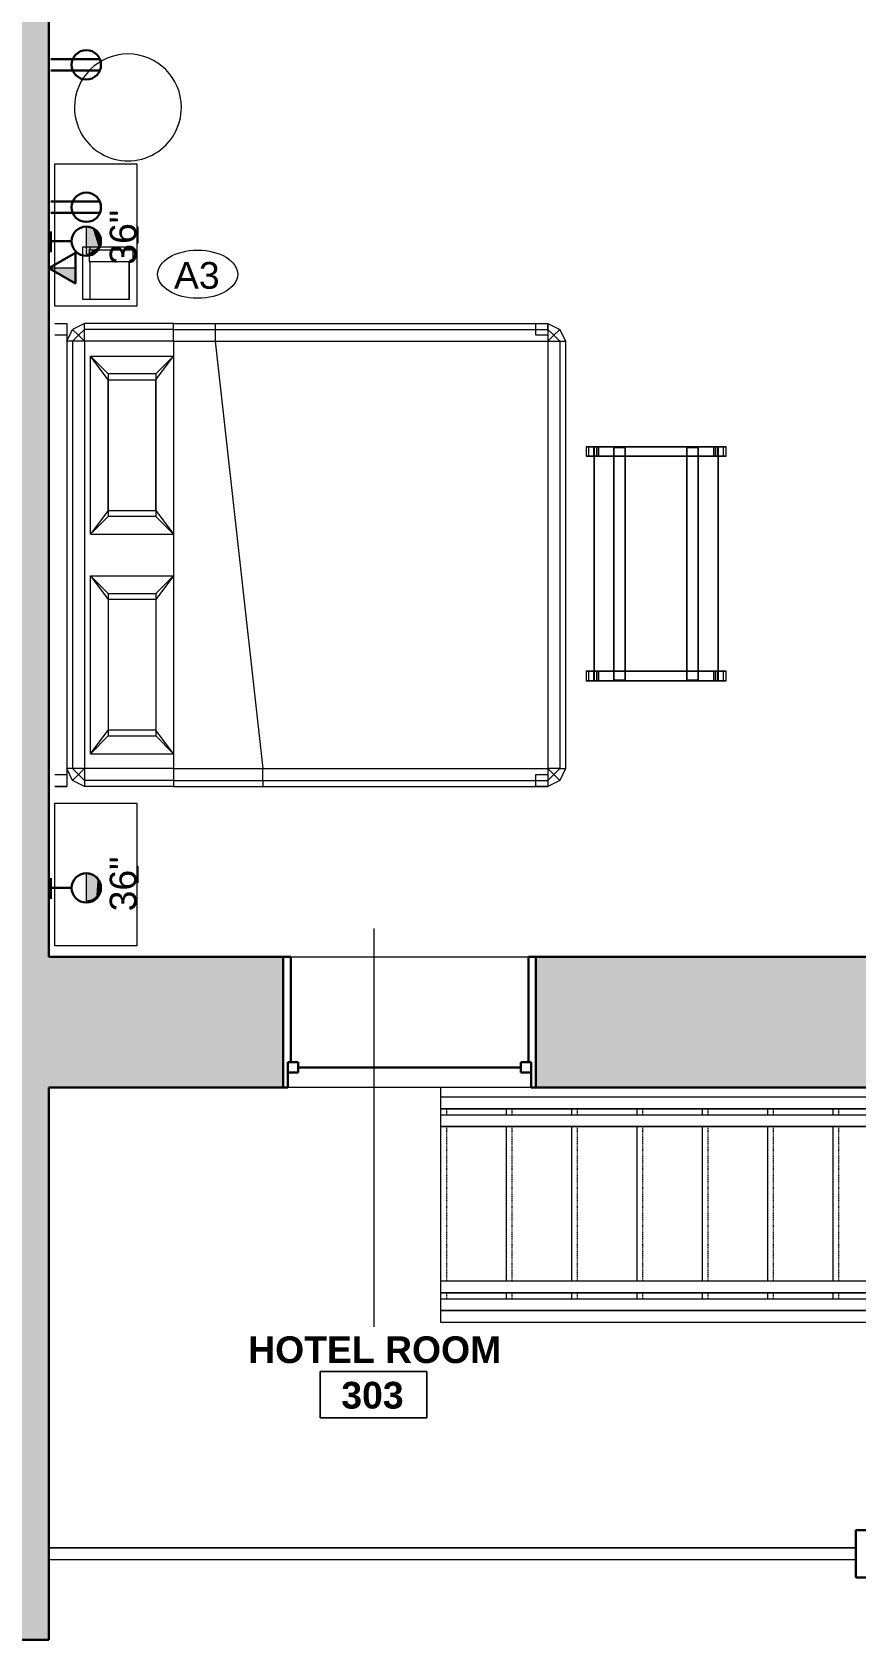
# Model space of a CAD drawing. Header units: inches. Extents: x -1176 to 1482, y -2527 to 978.
# Drawn here: x 478 to 616.6, y -1.2 to 269.7 of the extents above; entities that cross this region are included whole.
import ezdxf

# ---------------------------------------------------------------- set-up
doc = ezdxf.new("R2010")
doc.units = ezdxf.units.IN
doc.header["$MEASUREMENT"] = 0
doc.linetypes.add('Overhead 1_16_', pattern=[0.101562, 0.0625, -0.039062])
for name, color, linetype, lineweight in [('A-ANNO-NOTE', 131, 'Continuous', 40), ('A-AREA-IDEN', 2, 'Continuous', 9), ('A-COLS', 52, 'Continuous', 18), ('A-FLOR', 192, 'Continuous', 18), ('A-FLOR-HRAL', 11, 'Continuous', 18), ('A-GLAZ', 151, 'Continuous', 18), ('A-WALL', 113, 'Continuous', 18), ('A-WALL-PATT', 111, 'Continuous', 18), ('G-IMPT', 8, 'Continuous', 9), ('I-FURN', 30, 'Continuous', 9), ('Q-SPCQ', 91, 'Continuous', 9), ('Q-SPCQ-IDEN', 132, 'Continuous', 9), ('S-STRS', 31, 'Continuous', 18)]:
    doc.layers.add(name, color=color, linetype=linetype, lineweight=lineweight)
doc.styles.add('Arial', font='arial.ttf', dxfattribs={"height": 4.5})
doc.styles.add('Swis721 Lt BT', font='swissl.ttf', dxfattribs={"height": 4.5})
doc.styles.add('Swis721 Lt BT_B', font='', dxfattribs={"height": 4.5})
doc.styles.get('Swis721 Lt BT_B').set_extended_font_data('Swis721 Lt BT', bold=True)

# ---------------------------------------------------------------- blocks, each defined once
blk = doc.blocks.new('Top Rail Type - Top Rail_Internal_-5005397-3rd Floor Power _ Signal')
at = {"layer": 'A-FLOR-HRAL', "lineweight": 9}
for p, q in [((546.74, 56.3), (777.74, 56.3)), ((777.74, 54.3), (546.74, 54.3)), ((777.74, 56.3), (777.74, 54.3))]:
    blk.add_line(p, q, dxfattribs=at)
blk = doc.blocks.new('Top Rail Type - Top Rail_Internal_-V1-3rd Floor Power _ Signal')
at = {"layer": 'A-FLOR-HRAL', "lineweight": 9}
for p, q in [((546.74, 56.3), (777.74, 56.3)), ((546.74, 54.3), (777.74, 54.3)), ((777.74, 56.3), (777.74, 54.3))]:
    blk.add_line(p, q, dxfattribs=at)
blk = doc.blocks.new('Handrail Type - Handrail_Internal_-5005408-3rd Floor Power _ Signal')
at = {"layer": 'A-FLOR-HRAL', "lineweight": 9}
for p, q in [((546.74, 59.3), (777.74, 59.3)), ((777.74, 57.3), (546.74, 57.3)), ((777.74, 59.3), (777.74, 57.3))]:
    blk.add_line(p, q, dxfattribs=at)
blk = doc.blocks.new('Handrail Type - Handrail_Internal_-V2-3rd Floor Power _ Signal')
at = {"layer": 'A-FLOR-HRAL', "lineweight": 9}
for p, q in [((546.74, 59.3), (777.74, 59.3)), ((546.74, 57.3), (777.74, 57.3)), ((777.74, 59.3), (777.74, 57.3))]:
    blk.add_line(p, q, dxfattribs=at)
blk = doc.blocks.new('Top Rail Type - Top Rail_Internal_-5005419-3rd Floor Power _ Signal')
at = {"layer": 'A-FLOR-HRAL', "lineweight": 9}
for p, q in [((546.74, 90.3), (777.74, 90.3)), ((777.74, 90.3), (777.74, 88.3)), ((777.74, 88.3), (546.74, 88.3))]:
    blk.add_line(p, q, dxfattribs=at)
blk = doc.blocks.new('Top Rail Type - Top Rail_Internal_-V3-3rd Floor Power _ Signal')
at = {"layer": 'A-FLOR-HRAL', "lineweight": 9}
for p, q in [((546.74, 90.3), (777.74, 90.3)), ((777.74, 90.3), (777.74, 88.3)), ((546.74, 88.3), (777.74, 88.3))]:
    blk.add_line(p, q, dxfattribs=at)
blk = doc.blocks.new('Handrail Type - Handrail_Internal_-5005430-3rd Floor Power _ Signal')
at = {"layer": 'A-FLOR-HRAL', "lineweight": 9}
for p, q in [((546.74, 87.3), (777.74, 87.3)), ((777.74, 87.3), (777.74, 85.3)), ((777.74, 85.3), (546.74, 85.3))]:
    blk.add_line(p, q, dxfattribs=at)
blk = doc.blocks.new('Handrail Type - Handrail_Internal_-V4-3rd Floor Power _ Signal')
at = {"layer": 'A-FLOR-HRAL', "lineweight": 9}
for p, q in [((546.74, 87.3), (777.74, 87.3)), ((777.74, 87.3), (777.74, 85.3)), ((546.74, 85.3), (777.74, 85.3))]:
    blk.add_line(p, q, dxfattribs=at)
blk = doc.blocks.new('Top Rail Type - Top Rail_Internal_-6920603-3rd Floor Power _ Signal')
at = {"layer": 'A-FLOR-HRAL', "lineweight": 9}
for p, q in [((480.78, 14.32), (616.64, 14.32)), ((616.64, 12.32), (480.78, 12.32))]:
    blk.add_line(p, q, dxfattribs=at)
blk = doc.blocks.new('Top Rail Type - Top Rail_Internal_-V5-3rd Floor Power _ Signal')
at = {"layer": 'A-FLOR-HRAL', "lineweight": 9}
for p, q in [((616.64, 14.32), (480.78, 14.32)), ((616.64, 12.32), (480.78, 12.32))]:
    blk.add_line(p, q, dxfattribs=at)
blk = doc.blocks.new('Double Hung - side window 3_ 6_5_ x 5_ 6_ 2-5312470-3rd Floor Power _ Signal')
at = {"layer": 'A-GLAZ', "color": 8, "lineweight": 30}
for p, q in [((-21.25, 11), (-20.5, 11)), ((-20.5, 6.75), (-20.5, 11)), ((20.5, 6.75), (20.5, 11)), ((21.25, 11), (20.5, 11)), ((-20.5, 8.5), (-20.5, 6.75)), ((-20.5, 8.5), (-18.75, 8.5)), ((-18.75, 8.5), (-18.75, 6.75)), ((18.75, 8.5), (18.75, 6.75)), ((20.5, 8.5), (18.75, 8.5)), ((20.5, 8.5), (20.5, 6.75)), ((-20.5, 6.75), (-18.75, 6.75)), ((-20.5, 6.75), (-20, 6.75)), ((-20, -11), (-20, 6.75)), ((-18.75, 7.625), (18.75, 7.625)), ((20.5, 6.75), (18.75, 6.75)), ((20, 6.75), (20.5, 6.75)), ((20, 6.75), (20, -11)), ((-20, -11), (-21.25, -11)), ((20, -11), (21.25, -11))]:
    blk.add_line(p, q, dxfattribs=at)
blk = doc.blocks.new('Bed_761 - 12ZBED05_dwg-6542241-3rd Floor Power _ Signal')
at = {"layer": 'G-IMPT'}
for p, q in [((1, 78), (3, 78)), ((1, 78), (3, 78)), ((1, 78), (3, 78)), ((1, 78), (3, 78)), ((3, 76), (1, 76)), ((3, 76), (1, 76)), ((3, 78), (3, 0)), ((3, 78), (3, 75)), ((3, 78), (3, 76)), ((3, 78), (3, 76)), ((3, 78), (3, 0)), ((3, 75), (4, 77)), ((3, 75), (4, 77)), ((6, 78), (4, 77)), ((6, 78), (4, 77)), ((5, 76), (4, 77)), ((4, 75), (5, 76)), ((6, 77), (5, 76)), ((6, 75), (5, 76)), ((21, 78), (6, 78)), ((21, 78), (6, 78)), ((6, 77), (6, 78)), ((6, 75), (6, 77)), ((21, 77), (6, 77)), ((21, 78), (28, 78)), ((21, 78), (28, 78)), ((21, 77), (21, 78)), ((21, 75), (21, 77)), ((21, 77), (28, 77)), ((28, 78), (84, 78)), ((28, 78), (84, 78)), ((28, 78), (28, 77)), ((28, 77), (28, 75)), ((28, 77), (84, 77)), ((82, 76), (82, 78)), ((82, 76), (82, 78)), ((82, 78), (84, 78)), ((82, 78), (84, 78)), ((84, 76), (82, 76)), ((84, 76), (82, 76)), ((84, 78), (86, 77)), ((84, 78), (86, 77)), ((84, 77), (84, 78)), ((84, 78), (84, 76)), ((84, 78), (84, 76)), ((84, 77), (84, 75)), ((84, 77), (85, 76)), ((84, 75), (85, 76)), ((85, 76), (86, 77)), ((85, 76), (86, 75)), ((86, 77), (87, 75)), ((86, 77), (87, 75)), ((3, 75), (3, 3)), ((3, 75), (3, 3)), ((4, 75), (3, 75)), ((3, 75), (3, 3)), ((6, 75), (4, 75)), ((4, 75), (4, 3)), ((21, 75), (6, 75)), ((6, 75), (6, 3)), ((21, 75), (21, 72.5)), ((21, 75), (28, 75)), ((28, 75), (36, 3)), ((28, 75), (84, 75)), ((84, 75), (86, 75)), ((84, 75), (84, 3)), ((86, 75), (87, 75)), ((86, 75), (86, 3)), ((87, 75), (87, 3)), ((87, 75), (87, 3)), ((7, 42.5), (7, 72.5)), ((7, 72.5), (21, 72.5)), ((7, 72.5), (10, 69.5)), ((10, 68.5), (7, 72.5)), ((21, 72.5), (18, 69.5)), ((18, 68.5), (21, 72.5)), ((21, 72.5), (21, 42.5)), ((21, 72.5), (21, 42.5)), ((10, 69.5), (10, 68.5)), ((18, 69.5), (10, 69.5)), ((10, 68.5), (10, 46.5)), ((10, 46.5), (10, 68.5)), ((10, 68.5), (18, 68.5)), ((18, 69.5), (18, 68.5)), ((18, 68.5), (18, 46.5)), ((18, 46.5), (18, 68.5)), ((10, 46.5), (7, 42.5)), ((10, 46.5), (10, 45.5)), ((10, 46.5), (18, 46.5)), ((18, 46.5), (18, 45.5)), ((18, 46.5), (21, 42.5)), ((7, 42.5), (10, 45.5)), ((18, 45.5), (10, 45.5)), ((21, 42.5), (18, 45.5)), ((7, 42.5), (21, 42.5)), ((21, 42.5), (21, 35.5)), ((7, 5.5), (7, 35.5)), ((7, 35.5), (21, 35.5)), ((10, 32.5), (7, 35.5)), ((7, 35.5), (10, 31.5)), ((18, 32.5), (21, 35.5)), ((21, 35.5), (18, 31.5)), ((21, 35.5), (21, 5.5)), ((21, 35.5), (21, 5.5)), ((10, 32.5), (18, 32.5)), ((10, 32.5), (10, 31.5)), ((18, 32.5), (18, 31.5)), ((10, 31.5), (10, 9.5)), ((18, 31.5), (10, 31.5)), ((10, 31.5), (10, 9.5)), ((18, 31.5), (18, 9.5)), ((18, 31.5), (18, 9.5)), ((7, 5.5), (10, 9.5)), ((10, 8.5), (7, 5.5)), ((10, 9.5), (10, 8.5)), ((18, 9.5), (10, 9.5)), ((10, 8.5), (18, 8.5)), ((18, 9.5), (18, 8.5)), ((21, 5.5), (18, 9.5)), ((21, 5.5), (18, 8.5)), ((7, 5.5), (21, 5.5)), ((21, 5.5), (21, 3)), ((4, 1), (3, 3)), ((4, 1), (3, 3)), ((4, 3), (3, 3)), ((3, 3), (3, 0)), ((6, 3), (4, 3)), ((5, 2), (4, 3)), ((6, 3), (5, 2)), ((21, 3), (6, 3)), ((6, 3), (6, 1)), ((21, 3), (21, 1)), ((21, 3), (36, 3)), ((36, 1), (36, 3)), ((36, 3), (84, 3)), ((86, 3), (84, 3)), ((84, 3), (85, 2)), ((84, 3), (84, 1)), ((86, 3), (85, 2)), ((87, 3), (86, 1)), ((87, 3), (86, 1)), ((86, 3), (87, 3)), ((1, 2), (3, 2)), ((1, 2), (3, 2)), ((3, 0), (1, 0)), ((3, 2), (3, 0)), ((3, 2), (3, 0)), ((5, 2), (4, 1)), ((6, 0), (4, 1)), ((6, 0), (4, 1)), ((6, 1), (5, 2)), ((21, 1), (6, 1)), ((6, 1), (6, 0)), ((21, 0), (6, 0)), ((21, 1), (21, 0)), ((21, 1), (36, 1)), ((21, 0), (36, 0)), ((36, 1), (36, 0)), ((36, 1), (84, 1)), ((36, 0), (84, 0)), ((82, 0), (82, 2)), ((82, 0), (82, 2)), ((82, 2), (84, 2)), ((82, 2), (84, 2)), ((85, 2), (84, 1)), ((84, 2), (84, 0)), ((84, 2), (84, 0)), ((86, 1), (84, 0)), ((86, 1), (84, 0)), ((84, 1), (84, 0)), ((85, 2), (86, 1)), ((1, 0), (3, 0)), ((3, 0), (1, 0)), ((3, 0), (1, 0)), ((21, 0), (6, 0)), ((21, 0), (36, 0)), ((36, 0), (84, 0)), ((84, 0), (82, 0)), ((84, 0), (82, 0))]:
    blk.add_line(p, q, dxfattribs=at)
blk = doc.blocks.new('Bed_761 - Bed_761-6542247-3rd Floor Power _ Signal')
blk.add_blockref('Bed_761 - 12ZBED05_dwg-6542241-3rd Floor Power _ Signal', (0, 0))
blk = doc.blocks.new('Bed_Side_Table_5122 - T-4-6544723-3rd Floor Power _ Signal')
at = {"layer": 'I-FURN'}
for p, q in [((-12, 9.79), (-1.38, 9.79)), ((-12, -3.99), (-12, 9.79)), ((-1.38, 10), (1.38, 10)), ((-1.38, 9.79), (-1.38, 10)), ((-1.38, 9.79), (1.38, 9.79)), ((1.38, 10), (1.38, 9.79)), ((1.38, 9.79), (12, 9.79)), ((12, 9.79), (12, -3.99)), ((12, -3.99), (-12, -3.99))]:
    blk.add_line(p, q, dxfattribs=at)
blk = doc.blocks.new('iou_bench_straight - Default-V23-3rd Floor Power _ Signal')
at = {"layer": 'I-FURN'}
for p, q in [((-16.73, 15.3), (-16.73, 16.64)), ((-16.73, 16.64), (-16.73, 16.17)), ((-15.16, 16.64), (-16.73, 16.64)), ((-15.16, 16.17), (-15.16, 16.64)), ((-15.16, 16.64), (-15.16, 15.3)), ((21.06, 15.3), (21.06, 16.64)), ((21.06, 16.64), (21.06, 16.17)), ((22.64, 16.64), (21.06, 16.64)), ((22.64, 16.17), (22.64, 16.64)), ((22.64, 16.64), (22.64, 15.3)), ((-16.73, 16.17), (-16.73, 15.34)), ((-16.73, 15.3), (-16.73, 16.17)), ((-16.73, 16.17), (-16.73, 15.3)), ((-16.73, 16.17), (-15.16, 16.17)), ((-16.73, 15.34), (-16.73, 15.3)), ((-16.73, 15.34), (-15.16, 15.34)), ((22.64, 15.3), (-16.73, 15.3)), ((-16.73, 15.3), (22.64, 15.3)), ((-16.73, 15.3), (-16.73, -5.57)), ((-16.73, -5.57), (-16.73, 15.3)), ((-16.73, 14.89), (-16.73, 15.28)), ((-16.73, 15.28), (-16.73, -5.56)), ((-16.73, 14.6), (-16.73, 15.28)), ((-16.73, 15.28), (-16.73, 14.9)), ((-15.16, 15.28), (-16.73, 15.28)), ((-15.16, 14.9), (-16.73, 14.9)), ((-16.73, -5.16), (-16.73, 14.89)), ((-16.73, 14.89), (-16.73, 14.51)), ((-15.16, 14.89), (-16.73, 14.89)), ((-16.73, -4.87), (-16.73, 14.6)), ((-15.16, 14.6), (-16.73, 14.6)), ((-16.73, 14.51), (-16.73, -4.78)), ((-16.73, 14.51), (-15.16, 14.51)), ((-15.16, 15.34), (-15.16, 16.17)), ((-15.16, 15.3), (-15.16, 16.17)), ((-15.16, 16.17), (-15.16, 15.3)), ((-15.16, 15.3), (-15.16, 15.34)), ((-15.16, 11.95), (-15.16, 15.28)), ((-15.16, 15.28), (-15.16, 14.89)), ((-15.16, 14.9), (-15.16, 15.28)), ((-15.16, 15.28), (-15.16, 14.6)), ((-15.16, 14.89), (-15.16, -5.16)), ((-15.16, 14.51), (-15.16, 14.89)), ((-15.16, 14.6), (-15.16, 11.95)), ((-15.16, 11.95), (-15.16, 14.51)), ((21.06, 16.17), (21.06, 15.34)), ((21.06, 15.3), (21.06, 16.17)), ((21.06, 16.17), (21.06, 15.3)), ((21.06, 16.17), (22.64, 16.17)), ((21.06, 15.34), (21.06, 15.3)), ((21.06, 15.34), (22.64, 15.34)), ((21.06, 14.89), (21.06, 15.28)), ((21.06, 15.28), (21.06, 11.95)), ((21.06, 14.6), (21.06, 15.28)), ((21.06, 15.28), (21.06, 14.9)), ((22.64, 15.28), (21.06, 15.28)), ((22.64, 14.9), (21.06, 14.9)), ((21.06, -5.16), (21.06, 14.89)), ((21.06, 14.89), (21.06, 14.51)), ((22.64, 14.89), (21.06, 14.89)), ((21.06, 11.95), (21.06, 14.6)), ((22.64, 14.6), (21.06, 14.6)), ((21.06, 14.51), (21.06, 11.95)), ((21.06, 14.51), (22.64, 14.51)), ((22.64, 15.34), (22.64, 16.17)), ((22.64, 15.3), (22.64, 16.17)), ((22.64, 16.17), (22.64, 15.3)), ((22.64, 15.3), (22.64, 15.34)), ((22.64, -5.57), (22.64, 15.3)), ((22.64, 15.3), (22.64, -5.57)), ((22.64, -5.56), (22.64, 15.28)), ((22.64, 15.28), (22.64, 14.89)), ((22.64, 14.9), (22.64, 15.28)), ((22.64, 15.28), (22.64, 14.6)), ((22.64, 14.89), (22.64, -5.16)), ((22.64, 14.51), (22.64, 14.89)), ((22.64, 14.6), (22.64, -4.87)), ((22.64, -4.78), (22.64, 14.51)), ((-15.16, 11.95), (-16.65, 11.95)), ((-16.65, 11.95), (22.56, 11.95)), ((-16.65, 11.95), (-16.65, 10.06)), ((-16.65, 10.06), (-16.65, 11.95)), ((21.06, 11.95), (-15.16, 11.95)), ((-15.16, 10.06), (-15.16, 11.95)), ((-15.16, 10.06), (-15.16, 11.95)), ((-15.16, 11.95), (-15.16, 10.06)), ((22.56, 11.95), (21.06, 11.95)), ((21.06, 11.95), (21.06, 10.06)), ((21.06, 10.06), (21.06, 11.95)), ((21.06, 11.95), (21.06, 10.06)), ((22.56, 10.06), (22.56, 11.95)), ((22.56, 11.95), (22.56, 10.06)), ((-16.65, 10.06), (-15.16, 10.06)), ((22.56, 10.06), (-16.65, 10.06)), ((-15.16, 10.06), (21.06, 10.06)), ((-15.16, -0.33), (-15.16, 10.06)), ((-15.16, -0.33), (-15.16, 10.06)), ((-15.16, 10.06), (-15.16, -0.33)), ((21.06, 10.06), (22.56, 10.06)), ((21.06, 10.06), (21.06, -0.33)), ((21.06, -0.33), (21.06, 10.06)), ((21.06, 10.06), (21.06, -0.33)), ((-15.16, -0.33), (-16.65, -0.33)), ((-16.65, -0.33), (22.56, -0.33)), ((-16.65, -0.33), (-16.65, -2.22)), ((-16.65, -2.22), (-16.65, -0.33)), ((-16.65, -2.22), (-15.16, -2.22)), ((22.56, -2.22), (-16.65, -2.22)), ((21.06, -0.33), (-15.16, -0.33)), ((-15.16, -2.22), (-15.16, -0.33)), ((-15.16, -2.22), (-15.16, -0.33)), ((-15.16, -0.33), (-15.16, -2.22)), ((-15.16, -2.22), (21.06, -2.22)), ((-15.16, -5.56), (-15.16, -2.22)), ((-15.16, -4.78), (-15.16, -2.22)), ((-15.16, -2.22), (-15.16, -4.87)), ((22.56, -0.33), (21.06, -0.33)), ((21.06, -0.33), (21.06, -2.22)), ((21.06, -2.22), (21.06, -0.33)), ((21.06, -0.33), (21.06, -2.22)), ((21.06, -2.22), (22.56, -2.22)), ((21.06, -2.22), (21.06, -5.56)), ((21.06, -4.87), (21.06, -2.22)), ((21.06, -2.22), (21.06, -4.78)), ((22.56, -2.22), (22.56, -0.33)), ((22.56, -0.33), (22.56, -2.22)), ((-16.73, -4.78), (-16.73, -5.16)), ((-15.16, -4.78), (-16.73, -4.78)), ((-16.73, -5.56), (-16.73, -4.87)), ((-16.73, -4.87), (-15.16, -4.87)), ((-16.73, -5.56), (-16.73, -5.16)), ((-16.73, -5.16), (-15.16, -5.16)), ((-16.73, -5.17), (-16.73, -5.56)), ((-16.73, -5.17), (-15.16, -5.17)), ((-15.16, -5.16), (-15.16, -4.78)), ((-15.16, -4.87), (-15.16, -5.56)), ((-15.16, -5.16), (-15.16, -5.56)), ((-15.16, -5.56), (-15.16, -5.17)), ((21.06, -4.78), (21.06, -5.16)), ((22.64, -4.78), (21.06, -4.78)), ((21.06, -5.56), (21.06, -4.87)), ((21.06, -4.87), (22.64, -4.87)), ((21.06, -5.56), (21.06, -5.16)), ((21.06, -5.16), (22.64, -5.16)), ((21.06, -5.17), (21.06, -5.56)), ((21.06, -5.17), (22.64, -5.17)), ((22.64, -5.16), (22.64, -4.78)), ((22.64, -4.87), (22.64, -5.56)), ((22.64, -5.16), (22.64, -5.56)), ((22.64, -5.56), (22.64, -5.17)), ((-16.73, -5.56), (-15.16, -5.56)), ((-16.73, -5.57), (22.64, -5.57)), ((22.64, -5.57), (-16.73, -5.57)), ((-16.73, -6.91), (-16.73, -5.57)), ((-16.73, -5.57), (-16.73, -5.61)), ((-16.73, -6.44), (-16.73, -5.57)), ((-16.73, -5.57), (-16.73, -6.44)), ((-16.73, -5.61), (-16.73, -6.44)), ((-15.16, -5.61), (-16.73, -5.61)), ((-16.73, -6.44), (-16.73, -6.91)), ((-15.16, -6.44), (-16.73, -6.44)), ((-16.73, -6.91), (-15.16, -6.91)), ((-15.16, -5.61), (-15.16, -5.57)), ((-15.16, -5.57), (-15.16, -6.91)), ((-15.16, -6.44), (-15.16, -5.57)), ((-15.16, -5.57), (-15.16, -6.44)), ((-15.16, -6.44), (-15.16, -5.61)), ((-15.16, -6.91), (-15.16, -6.44)), ((21.06, -5.56), (22.64, -5.56)), ((21.06, -6.91), (21.06, -5.57)), ((21.06, -5.57), (21.06, -5.61)), ((21.06, -6.44), (21.06, -5.57)), ((21.06, -5.57), (21.06, -6.44)), ((21.06, -5.61), (21.06, -6.44)), ((22.64, -5.61), (21.06, -5.61)), ((21.06, -6.44), (21.06, -6.91)), ((22.64, -6.44), (21.06, -6.44)), ((21.06, -6.91), (22.64, -6.91)), ((22.64, -5.61), (22.64, -5.57)), ((22.64, -5.57), (22.64, -6.91)), ((22.64, -6.44), (22.64, -5.57)), ((22.64, -5.57), (22.64, -6.44)), ((22.64, -6.44), (22.64, -5.61)), ((22.64, -6.91), (22.64, -6.44))]:
    blk.add_line(p, q, dxfattribs=at)
blk = doc.blocks.new('Table-Dining Round - 18_ Diameter - 18_ H-6411050-3rd Floor Power _ Signal')
at = {"layer": 'I-FURN'}
for start, end in [(90, 270), (270, 90)]:
    blk.add_arc((4.08, -7.28), 9, start, end, dxfattribs=at)
blk = doc.blocks.new('Speaker_Phone_6931 - Phone-7340356-3rd Floor Power _ Signal')
at = {"layer": 'Q-SPCQ'}
for p, q in [((-14.18, -4.45), (-5.3, -4.45)), ((-14.18, -12.24), (-14.18, -4.45)), ((-14.18, -4.45), (-5.3, -4.45)), ((-14.18, -12.24), (-14.18, -4.45)), ((-5.3, -4.45), (-5.3, -12.24)), ((-5.3, -4.45), (-5.3, -12.24)), ((-14.18, -5.69), (-7.79, -5.69)), ((-7.79, -6.51), (-7.79, -5.51)), ((-5.79, -5.51), (-7.79, -5.51)), ((-7.79, -12.85), (-7.79, -5.69)), ((-5.79, -5.51), (-5.79, -6.51)), ((-5.79, -5.69), (-5.3, -5.69)), ((-5.77, -5.69), (-5.77, -12.85)), ((-7.79, -12.24), (-14.18, -12.24)), ((-14.18, -12.24), (-7.79, -12.24)), ((-7.79, -12.85), (-7.79, -12.24)), ((-5.77, -12.85), (-7.79, -12.85)), ((-5.77, -12.85), (-7.79, -12.85)), ((-5.79, -12.24), (-5.3, -12.24)), ((-5.77, -12.24), (-5.77, -12.85)), ((-5.3, -12.24), (-5.77, -12.24))]:
    blk.add_line(p, q, dxfattribs=at)
blk = doc.blocks.new('Appliance_Specialty Equipment Tag - Standard-3515593-3rd Floor Power _ Signal')
at = {"layer": 'Q-SPCQ-IDEN'}
blk.add_ellipse((-0.0499, 0.0037), major_axis=(-0.1406, 0), ratio=0.600473, dxfattribs=at)
blk = doc.blocks.new('Room Tag - Room Name and Number-3379422-3rd Floor Power _ Signal')
at = {"layer": 'A-AREA-IDEN'}
for p, q in [((-0.1881, -0.1636), (-0.1881, -0.0018)), ((-0.1881, -0.0018), (0.1869, -0.0018)), ((0.1869, -0.0018), (-0.1881, -0.0018)), ((-0.1881, -0.0018), (-0.1881, -0.1636)), ((0.1869, -0.0018), (0.1869, -0.1636)), ((0.1869, -0.1636), (0.1869, -0.0018)), ((0.1869, -0.1636), (-0.1881, -0.1636)), ((-0.1881, -0.1636), (0.1869, -0.1636))]:
    blk.add_line(p, q, dxfattribs=at)

msp = doc.modelspace()

# ---------------------------------------------------------------- hatches: boundary and pattern name
at = {"layer": 'A-ANNO-NOTE', "lineweight": 9}
for points in [[(487.08, 232.29), (487.24, 236.79), (487.08, 236.79)], [(487.24, 232.29), (487.24, 236.79), (487.08, 232.29)], [(487.24, 232.29), (487.56, 236.76), (487.24, 236.79)], [(487.24, 232.29), (488.17, 236.56), (487.56, 236.76)], [(487.24, 232.29), (489.14, 233.44), (488.17, 236.56)], [(488.17, 236.56), (487.72, 236.73), (487.56, 236.76)], [(489.14, 233.44), (489.43, 234.58), (488.17, 236.56)], [(488.57, 236.31), (488.44, 236.4), (488.17, 236.56)], [(488.81, 236.09), (488.57, 236.31), (488.17, 236.56)], [(488.96, 235.91), (488.86, 236.04), (488.17, 236.56)], [(488.86, 236.04), (488.81, 236.09), (488.17, 236.56)], [(489.43, 234.58), (488.96, 235.91), (488.17, 236.56)], [(489.43, 234.58), (489.17, 235.58), (488.96, 235.91)], [(487.24, 232.29), (488.31, 232.59), (489.14, 233.44)], [(488.31, 232.59), (488.63, 232.82), (489.14, 233.44)], [(488.63, 232.82), (488.86, 233.05), (489.14, 233.44)], [(488.86, 233.05), (488.96, 233.17), (489.14, 233.44)], [(489.14, 233.44), (489.21, 233.58), (489.43, 234.5)], [(489.43, 234.58), (489.27, 235.36), (489.17, 235.58)], [(489.21, 233.58), (489.4, 234.18), (489.43, 234.5)], [(489.21, 233.58), (489.37, 234.03), (489.4, 234.18)], [(489.21, 233.58), (489.27, 233.72), (489.37, 234.03)], [(489.38, 234.98), (489.37, 235.05), (489.27, 235.36)], [(489.43, 234.58), (489.38, 234.98), (489.27, 235.36)], [(487.24, 232.29), (487.32, 232.3), (488.31, 232.59)], [(487.32, 232.3), (487.87, 232.4), (488.31, 232.59)], [(487.32, 232.3), (487.48, 232.31), (487.87, 232.4)], [(487.87, 232.4), (487.95, 232.43), (488.31, 232.59)], [(487.95, 232.43), (488.02, 232.45), (488.31, 232.59)], [(485.24, 227.34), (485.24, 229.92), (480.78, 229.92)], [(487.16, 123.35), (487.16, 127.85), (487.08, 127.85), (487.11, 126.58)], [(487.16, 123.35), (487.08, 127.85), (487.08, 123.35)], [(488.31, 123.65), (487.48, 127.83), (487.16, 127.85), (487.51, 126.58)], [(487.79, 123.44), (488.31, 123.65), (487.16, 127.85), (487.35, 126.58)], [(487.16, 123.35), (487.79, 123.44), (487.16, 127.85), (487.16, 126.58)], [(488.75, 123.99), (488.17, 127.62), (487.48, 127.83), (487.89, 126.58)], [(488.31, 123.65), (488.75, 123.99), (487.48, 127.83), (487.73, 126.58)], [(488.17, 127.62), (487.87, 127.74), (487.56, 127.82)], [(488.75, 123.99), (488.96, 126.97), (488.17, 127.62), (488.33, 126.58)], [(488.57, 127.37), (488.44, 127.46), (488.17, 127.62)], [(488.81, 127.15), (488.57, 127.37), (488.17, 127.62)], [(488.96, 126.97), (488.86, 127.1), (488.17, 127.62)], [(488.86, 127.1), (488.81, 127.15), (488.17, 127.62)], [(488.75, 123.99), (489.21, 124.64), (488.96, 126.97), (488.93, 126.58)], [(488.75, 123.99), (489.14, 124.5), (489.21, 124.64)], [(489.43, 125.64), (489.17, 126.64), (488.96, 126.97), (489.1, 126.58)], [(489.21, 124.64), (489.43, 125.64), (488.96, 126.97), (489, 126.58)], [(489.4, 125.96), (489.2, 126.58), (489.19, 126.58)], [(489.43, 125.64), (489.4, 125.96), (489.19, 126.58)], [(489.21, 124.64), (489.4, 125.24), (489.43, 125.56)], [(489.21, 124.64), (489.27, 124.78), (489.38, 125.17)], [(489.38, 126.04), (489.37, 126.11), (489.27, 126.42)], [(489.4, 125.96), (489.38, 126.04), (489.27, 126.42)], [(487.16, 123.35), (487.4, 123.36), (487.79, 123.44)], [(487.4, 123.36), (487.48, 123.37), (487.79, 123.44)], [(488.75, 123.99), (488.91, 124.17), (489.14, 124.5)], [(488.91, 124.17), (488.96, 124.23), (489.14, 124.5)]]:
    msp.add_hatch(color=256, dxfattribs=at).paths.add_polyline_path(points, flags=0)
at = {"layer": 'A-WALL-PATT', "lineweight": 9}
h = msp.add_hatch(color=7, dxfattribs=at)
h.paths.add_polyline_path([(480.78, -1.17), (480.78, 814.52), (464.28, 814.52), (464.28, -1.17)], flags=0)
h.paths.add_polyline_path([(476.63, 312.8), (475.53, 312.8), (475.53, 337.3), (477.53, 337.3), (477.53, 312.8), (476.64, 312.8)], flags=0)
h.paths.add_polyline_path([(477.53, 342.8), (475.53, 342.8), (475.53, 367.3), (477.53, 367.3)], flags=0)
h = msp.add_hatch(color=7, dxfattribs=at)
h.paths.add_polyline_path([(1329.15, 91.89), (1329.15, 113.89), (1290.24, 113.89), (1290.24, 91.89)], flags=0)
h.paths.add_polyline_path([(1248.63, 91.89), (1263.74, 91.89), (1263.74, 113.89), (1161.83, 113.89), (1161.83, 91.89)], flags=0)
h.paths.add_polyline_path([(1120.9, 91.89), (1120.9, 113.89), (1049.4, 113.89), (1049.4, 91.89), (1065.35, 91.89)], flags=0)
h.paths.add_polyline_path([(966.34, 91.89), (1006.9, 91.89), (1006.9, 113.89), (966.34, 113.89)], flags=0)
h.paths.add_polyline_path([(923.84, 91.89), (923.84, 113.89), (890.51, 113.89), (890.51, 91.89)], flags=0)
h.paths.add_polyline_path([(848.01, 91.89), (848.01, 113.89), (799.34, 113.89), (799.34, 91.89), (836.25, 91.89)], flags=0)
h.paths.add_polyline_path([(756.84, 91.89), (756.84, 113.89), (677.93, 113.89), (677.93, 91.89), (744.61, 91.89)], flags=0)
h.paths.add_polyline_path([(635.43, 91.89), (635.43, 113.89), (562.75, 113.89), (562.75, 91.89), (607.14, 91.89)], flags=0)
h.paths.add_polyline_path([(520.25, 91.89), (520.25, 113.89), (480.78, 113.89), (480.78, 91.89), (515.5, 91.89)], flags=0)

# ---------------------------------------------------------------- linework, layer by layer
at = {"layer": 'A-ANNO-NOTE', "lineweight": 30}
for p, q in [((481.1, 265.12), (489.37, 265.12)), ((481.1, 263.2), (489.37, 263.2)), ((481.1, 241.12), (489.37, 241.12)), ((481.1, 239.2), (489.37, 239.2)), ((481.1, 236.09), (481.1, 232.59)), ((481.1, 234.46), (484.61, 234.46)), ((480.78, 229.92), (485.24, 232.49)), ((485.24, 232.49), (485.24, 227.34)), ((480.78, 229.92), (485.24, 227.34)), ((481.1, 127.15), (481.1, 123.65)), ((481.1, 125.52), (484.61, 125.52))]:
    msp.add_line(p, q, dxfattribs=at)
at = {"layer": 'A-ANNO-NOTE', "lineweight": 9}
for p, q in [((487.08, 236.79), (487.08, 232.29)), ((480.78, 229.92), (485.24, 227.34)), ((485.24, 229.92), (480.78, 229.92)), ((485.24, 227.34), (485.24, 229.92)), ((487.08, 127.85), (487.08, 123.35))]:
    msp.add_line(p, q, dxfattribs=at)
at = {"layer": 'A-ANNO-NOTE', "lineweight": 30}
for centre in [(487.08, 264.16), (487.08, 240.16), (487.08, 234.45), (487.08, 125.51)]:
    msp.add_circle(centre, 2.47, dxfattribs=at)
at = {"layer": 'A-ANNO-NOTE', "lineweight": 9}
for centre in [(487.18, 234.54), (487.18, 125.6)]:
    msp.add_arc(centre, 2.25, 267.6427, 92.3573, dxfattribs=at)
at = {"layer": 'A-AREA-IDEN'}
msp.add_line((535.46, 118.66), (535.46, 51.58), dxfattribs=at)
at = {"layer": 'A-COLS', "color": 8, "lineweight": 30}
for p, q in [((624.64, 17.32), (616.64, 17.32)), ((616.64, 17.32), (616.64, 9.32)), ((616.64, 9.32), (624.64, 9.32))]:
    msp.add_line(p, q, dxfattribs=at)
at = {"layer": 'A-FLOR'}
for p, q in [((546.74, 52.3), (546.74, 91.89)), ((773.81, 52.3), (546.74, 52.3))]:
    msp.add_line(p, q, dxfattribs=at)
at = {"layer": 'A-WALL', "color": 8, "lineweight": 30}
for p, q in [((480.78, 113.89), (480.78, 405.05)), ((520.25, 113.89), (480.78, 113.89)), ((520.25, 91.89), (520.25, 113.89)), ((635.43, 113.89), (562.75, 113.89)), ((562.75, 113.89), (562.75, 91.89)), ((480.78, 91.89), (520.25, 91.89)), ((480.78, -1.17), (480.78, 91.89)), ((562.75, 91.89), (635.43, 91.89)), ((1.72, -1.17), (480.78, -1.17))]:
    msp.add_line(p, q, dxfattribs=at)
at = {"layer": 'A-WALL', "lineweight": 9}
for p, q in [((520.25, 113.89), (562.75, 113.89)), ((562.75, 91.89), (520.25, 91.89))]:
    msp.add_line(p, q, dxfattribs=at)
at = {"layer": 'S-STRS', "linetype": 'Overhead 1_16_', "lineweight": 9}
for p, q in [((547.74, 88.3), (547.74, 87.3)), ((558.74, 88.3), (558.74, 87.3)), ((569.74, 88.3), (569.74, 87.3)), ((580.74, 88.3), (580.74, 87.3)), ((591.74, 88.3), (591.74, 87.3)), ((602.74, 88.3), (602.74, 87.3)), ((613.74, 88.3), (613.74, 87.3)), ((547.74, 85.3), (547.74, 59.3)), ((558.74, 85.3), (558.74, 59.3)), ((569.74, 85.3), (569.74, 59.3)), ((580.74, 85.3), (580.74, 59.3)), ((591.74, 85.3), (591.74, 59.3)), ((602.74, 85.3), (602.74, 59.3)), ((613.74, 85.3), (613.74, 59.3)), ((547.74, 57.3), (547.74, 56.3)), ((558.74, 57.3), (558.74, 56.3)), ((569.74, 57.3), (569.74, 56.3)), ((580.74, 57.3), (580.74, 56.3)), ((591.74, 57.3), (591.74, 56.3)), ((602.74, 57.3), (602.74, 56.3)), ((613.74, 57.3), (613.74, 56.3))]:
    msp.add_line(p, q, dxfattribs=at)
at = {"layer": 'S-STRS', "lineweight": 9}
for p, q in [((557.74, 88.3), (557.74, 87.3)), ((568.74, 88.3), (568.74, 87.3)), ((579.74, 88.3), (579.74, 87.3)), ((590.74, 88.3), (590.74, 87.3)), ((601.74, 88.3), (601.74, 87.3)), ((612.74, 88.3), (612.74, 87.3)), ((557.74, 85.3), (557.74, 59.3)), ((568.74, 85.3), (568.74, 59.3)), ((579.74, 85.3), (579.74, 59.3)), ((590.74, 85.3), (590.74, 59.3)), ((601.74, 85.3), (601.74, 59.3)), ((612.74, 85.3), (612.74, 59.3)), ((557.74, 57.3), (557.74, 56.3)), ((568.74, 57.3), (568.74, 56.3)), ((579.74, 57.3), (579.74, 56.3)), ((590.74, 57.3), (590.74, 56.3)), ((601.74, 57.3), (601.74, 56.3)), ((612.74, 57.3), (612.74, 56.3))]:
    msp.add_line(p, q, dxfattribs=at)

# ---------------------------------------------------------------- block references
at = {"layer": 'A-AREA-IDEN', "xscale": 47.99999999999997, "yscale": 47.99999999999997, "zscale": 47.99999999999997}
msp.add_blockref('Room Tag - Room Name and Number-3379422-3rd Floor Power _ Signal', (535.46, 44.1), dxfattribs=at)
at = {"layer": 'A-FLOR-HRAL', "lineweight": 9}
for name in ['Top Rail Type - Top Rail_Internal_-6920603-3rd Floor Power _ Signal', 'Top Rail Type - Top Rail_Internal_-V5-3rd Floor Power _ Signal', 'Top Rail Type - Top Rail_Internal_-5005419-3rd Floor Power _ Signal', 'Top Rail Type - Top Rail_Internal_-V3-3rd Floor Power _ Signal', 'Handrail Type - Handrail_Internal_-5005430-3rd Floor Power _ Signal', 'Handrail Type - Handrail_Internal_-V4-3rd Floor Power _ Signal', 'Handrail Type - Handrail_Internal_-5005408-3rd Floor Power _ Signal', 'Handrail Type - Handrail_Internal_-V2-3rd Floor Power _ Signal', 'Top Rail Type - Top Rail_Internal_-5005397-3rd Floor Power _ Signal', 'Top Rail Type - Top Rail_Internal_-V1-3rd Floor Power _ Signal']:
    msp.add_blockref(name, (0, 0), dxfattribs=at)
at = {"layer": 'A-GLAZ', "rotation": 180}
msp.add_blockref('Double Hung - side window 3_ 6_5_ x 5_ 6_ 2-5312470-3rd Floor Power _ Signal', (541.5, 102.89), dxfattribs=at)
at = {"layer": 'I-FURN'}
for name, p, rotation in [('Table-Dining Round - 18_ Diameter - 18_ H-6411050-3rd Floor Power _ Signal', (501.37, 261.07), 269.9999999999995), ('Bed_Side_Table_5122 - T-4-6544723-3rd Floor Power _ Signal', (485.78, 235.49), 269.9999999999995), ('iou_bench_straight - Default-V23-3rd Floor Power _ Signal', (578.14, 183.05), 270.0000000000002), ('Bed_Side_Table_5122 - T-4-6544723-3rd Floor Power _ Signal', (485.78, 127.76), 269.9999999999995)]:
    msp.add_blockref(name, p, dxfattribs=dict(at, rotation=rotation))
msp.add_blockref('Bed_761 - Bed_761-6542247-3rd Floor Power _ Signal', (480.78, 142.6), dxfattribs=at)
at = {"layer": 'Q-SPCQ', "rotation": 89.99999999999984}
msp.add_blockref('Speaker_Phone_6931 - Phone-7340356-3rd Floor Power _ Signal', (482.04, 238.78), dxfattribs=at)
at = {"layer": 'Q-SPCQ-IDEN', "xscale": 47.99999999999997, "yscale": 47.99999999999997, "zscale": 47.99999999999997}
msp.add_blockref('Appliance_Specialty Equipment Tag - Standard-3515593-3rd Floor Power _ Signal', (508.23, 228.71), dxfattribs=at)

# ---------------------------------------------------------------- texts
at = {"layer": 'A-ANNO-NOTE', "lineweight": 9, "char_height": 4.5, "width": 10.302, "attachment_point": 1, "rotation": 90, "style": 'Swis721 Lt BT'}
for insert in [(491.02, 230.5), (491.02, 121.56)]:
    msp.add_mtext('36"', dxfattribs=dict(at, insert=insert))
at = {"layer": 'A-AREA-IDEN', "char_height": 4.5, "attachment_point": 1, "style": 'Swis721 Lt BT_B'}
for s, insert, width in [('HOTEL ROOM', (514.33, 49.96), 51.0555), ('303', (530.01, 42.3), 12.726)]:
    msp.add_mtext(s, dxfattribs=dict(at, insert=insert, width=width))
at = {"layer": 'Q-SPCQ-IDEN', "insert": (501.84, 230.94), "char_height": 4.5, "width": 9.393, "attachment_point": 1, "style": 'Arial'}
msp.add_mtext('A3', dxfattribs=at)

doc.saveas('drawing.dxf')
